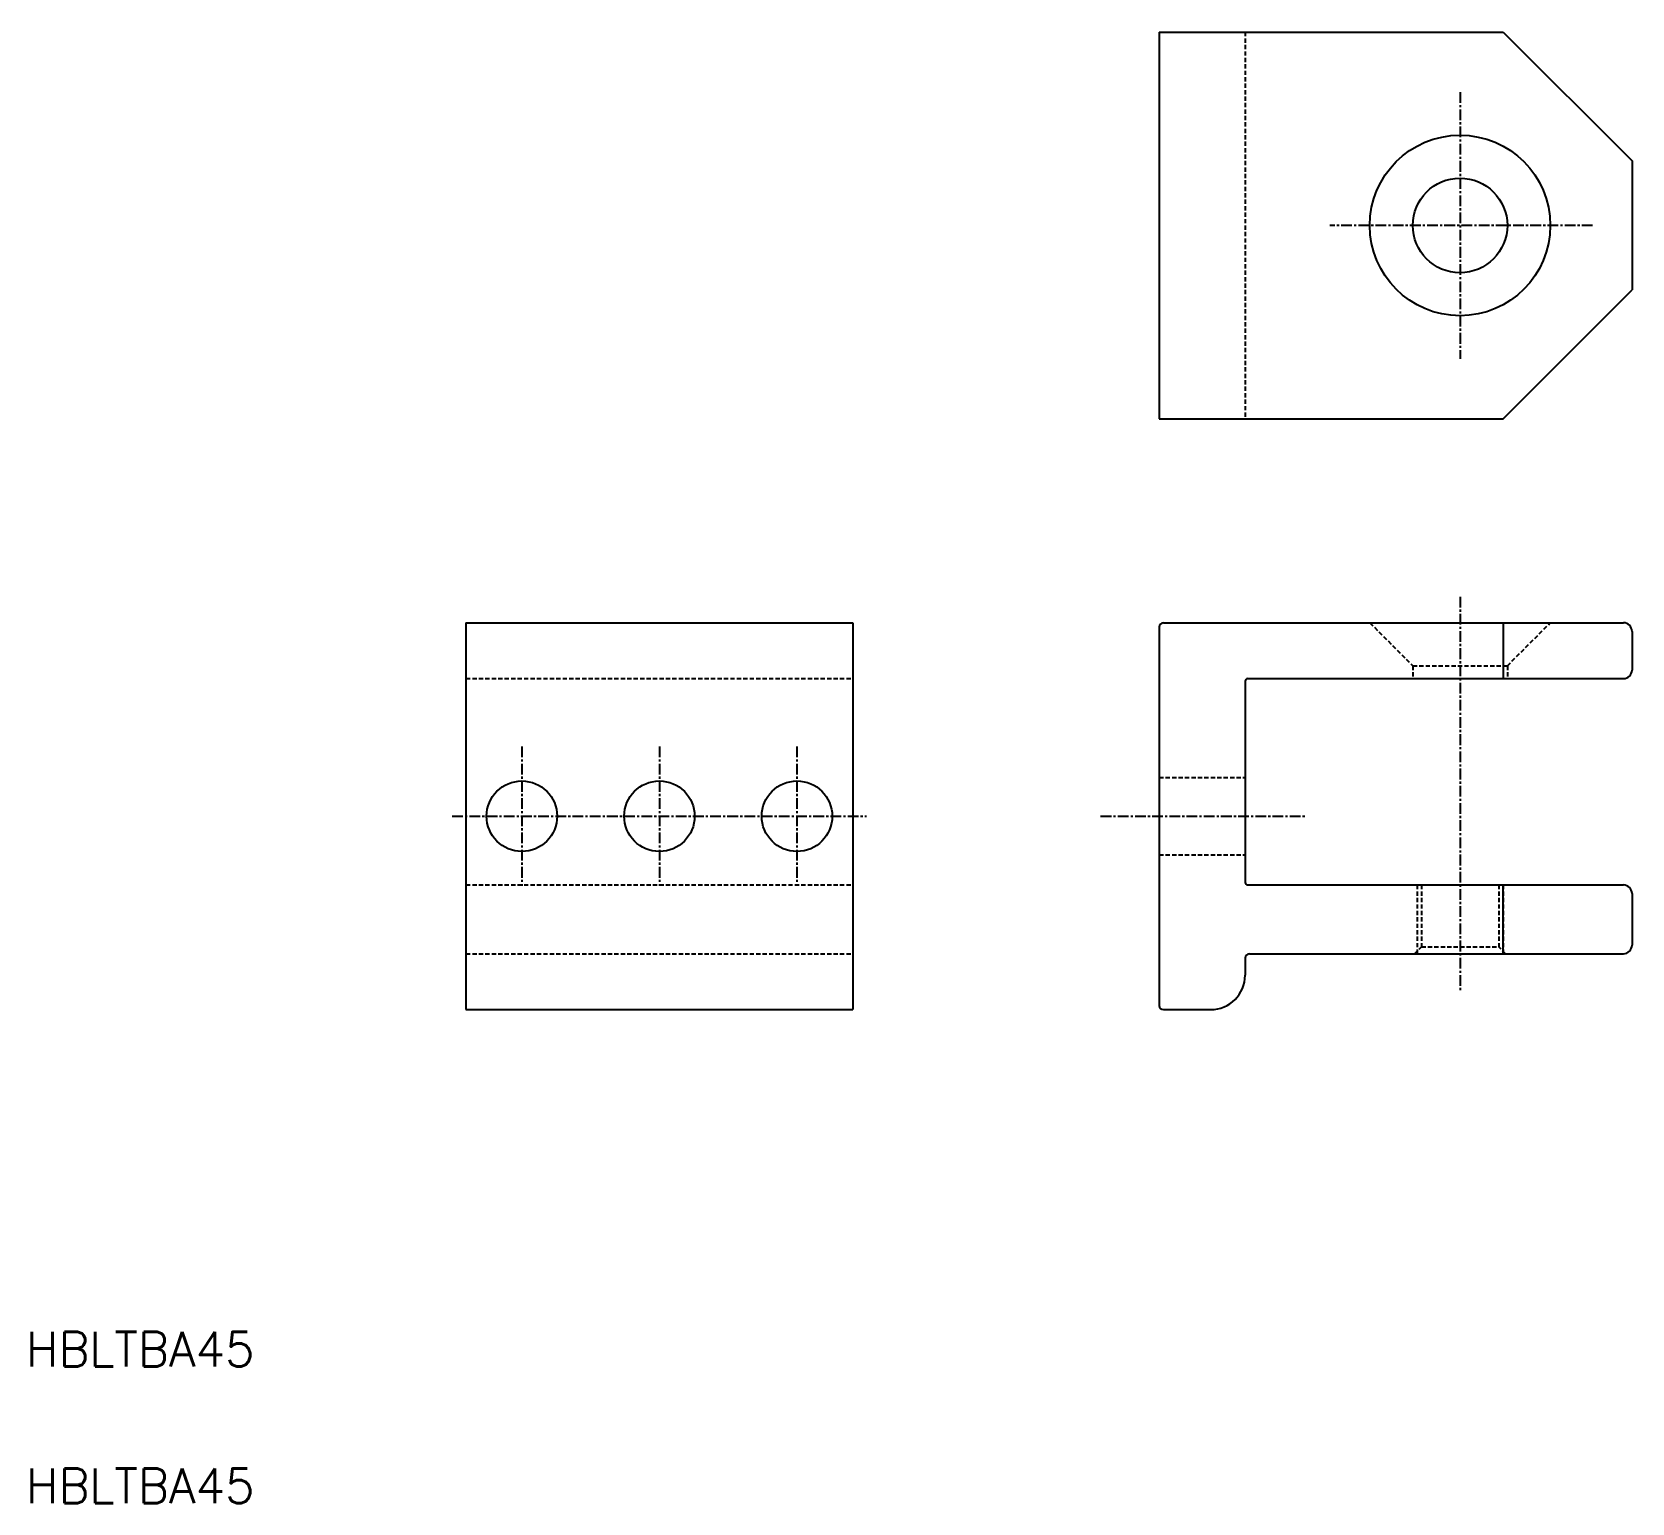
# Model space of a CAD drawing. Extents: x -166 to 20, y -149 to 22.
import ezdxf

# ---------------------------------------------------------------- set-up
doc = ezdxf.new("R2010")
doc.units = 0
doc.linetypes.add('CENTER', pattern=[2, 1.25, -0.25, 0.25, -0.25])
doc.linetypes.add('DASHED', pattern=[0.75, 0.5, -0.25])
doc.layers.get('0').update_dxf_attribs({"linetype": 'CONTINUOUS'})
doc.layers.add('CENTER', color=1, linetype='CENTER')
doc.styles.get("Standard").update_dxf_attribs({"font": 'txt.shx', "bigfont": 'bigfont.shx'})

msp = doc.modelspace()

# ---------------------------------------------------------------- linework, layer by layer
at = {"color": 7, "linetype": 'CONTINUOUS'}
for p, q in [((-35, 22.5), (-35, -22.5)), ((-35, 22.5), (5, 22.5)), ((5, 22.5), (20, 7.5)), ((20, 7.5), (20, -7.5)), ((5, -22.5), (20, -7.5)), ((-35, -22.5), (5, -22.5)), ((-115.63, -46.21), (-115.63, -91.21)), ((-115.63, -46.21), (-70.63, -46.21)), ((-70.63, -46.21), (-70.63, -91.21)), ((-34.5, -46.21), (19, -46.21)), ((5, -46.21), (5, -52.71)), ((-35, -46.71), (-35, -90.71)), ((20, -47.21), (20, -51.71)), ((-25, -53.01), (-25, -76.41)), ((-24.7, -52.71), (19, -52.71)), ((-24.7, -76.71), (19, -76.71)), ((5, -84.71), (5, -76.71)), ((20, -77.71), (20, -83.71)), ((-25, -85.21), (-25, -87.21)), ((-24.5, -84.71), (19, -84.71)), ((-115.63, -91.21), (-70.63, -91.21)), ((-34.5, -91.21), (-29, -91.21))]:
    msp.add_line(p, q, dxfattribs=at)
at = {"color": 3, "linetype": 'DASHED'}
for p, q in [((-25, 22.5), (-25, -22.5)), ((-10.5, -46.21), (-5.5, -51.21)), ((5.5, -51.21), (10.5, -46.21)), ((-5.5, -51.21), (5.5, -51.21)), ((-5.5, -51.21), (-5.5, -52.71)), ((5.5, -51.21), (5.5, -52.71)), ((-115.63, -52.71), (-70.63, -52.71)), ((-35, -64.21), (-25, -64.21)), ((-35, -73.21), (-25, -73.21)), ((-115.63, -76.71), (-70.63, -76.71)), ((-5, -76.71), (-5, -84.71)), ((-4.5, -76.71), (-4.5, -83.91)), ((4.5, -76.71), (4.5, -83.91)), ((5, -76.71), (5, -84.71)), ((5, -76.71), (5, -84.71)), ((5, -76.71), (5, -84.71)), ((-115.63, -84.71), (-70.63, -84.71)), ((-5.3, -84.71), (-4.5, -83.91)), ((-4.5, -83.91), (4.5, -83.91)), ((5.3, -84.71), (4.5, -83.91))]:
    msp.add_line(p, q, dxfattribs=at)
at = {"color": 7, "linetype": 'CONTINUOUS'}
for centre, radius in [((0, 0), 10.5), ((0, 0), 5.5), ((-109.13, -68.71), 4.1), ((-93.13, -68.71), 4.1), ((-77.13, -68.71), 4.1)]:
    msp.add_circle(centre, radius, dxfattribs=at)
for centre, radius, start, end in [((-34.5, -46.71), 0.5, 90, 180), ((19, -47.21), 1, 0, 90), ((19, -51.71), 1, 270, 0), ((-24.7, -53.01), 0.3, 90, 180), ((-24.7, -76.41), 0.3, 180, 270), ((19, -77.71), 1, 0, 90), ((19, -83.71), 1, 270, 0), ((-24.5, -85.21), 0.5, 90, 180), ((-29, -87.21), 4, 270, 0), ((-34.5, -90.71), 0.5, 180, 270)]:
    msp.add_arc(centre, radius, start, end, dxfattribs=at)
at = {"layer": 'CENTER', "color": 1, "linetype": 'CENTER'}
for p, q in [((0, 15.5), (0, -15.5)), ((15.42, 0), (-15.15, 0)), ((0, -43.18), (0, -89.08)), ((-109.13, -60.61), (-109.13, -76.81)), ((-93.13, -60.61), (-93.13, -76.81)), ((-77.13, -60.61), (-77.13, -76.81)), ((-117.23, -68.71), (-101.03, -68.71)), ((-101.23, -68.71), (-85.03, -68.71)), ((-85.23, -68.71), (-69.03, -68.71)), ((-41.81, -68.71), (-17.97, -68.71))]:
    msp.add_line(p, q, dxfattribs=at)

# ---------------------------------------------------------------- texts
at = {"color": 7, "linetype": 'CONTINUOUS'}
for p in [(-166.8, -132.7), (-166.8, -148.59)]:
    msp.add_text('HBLTBA45', height=4, dxfattribs=at).set_placement(p)

doc.saveas('drawing.dxf')
